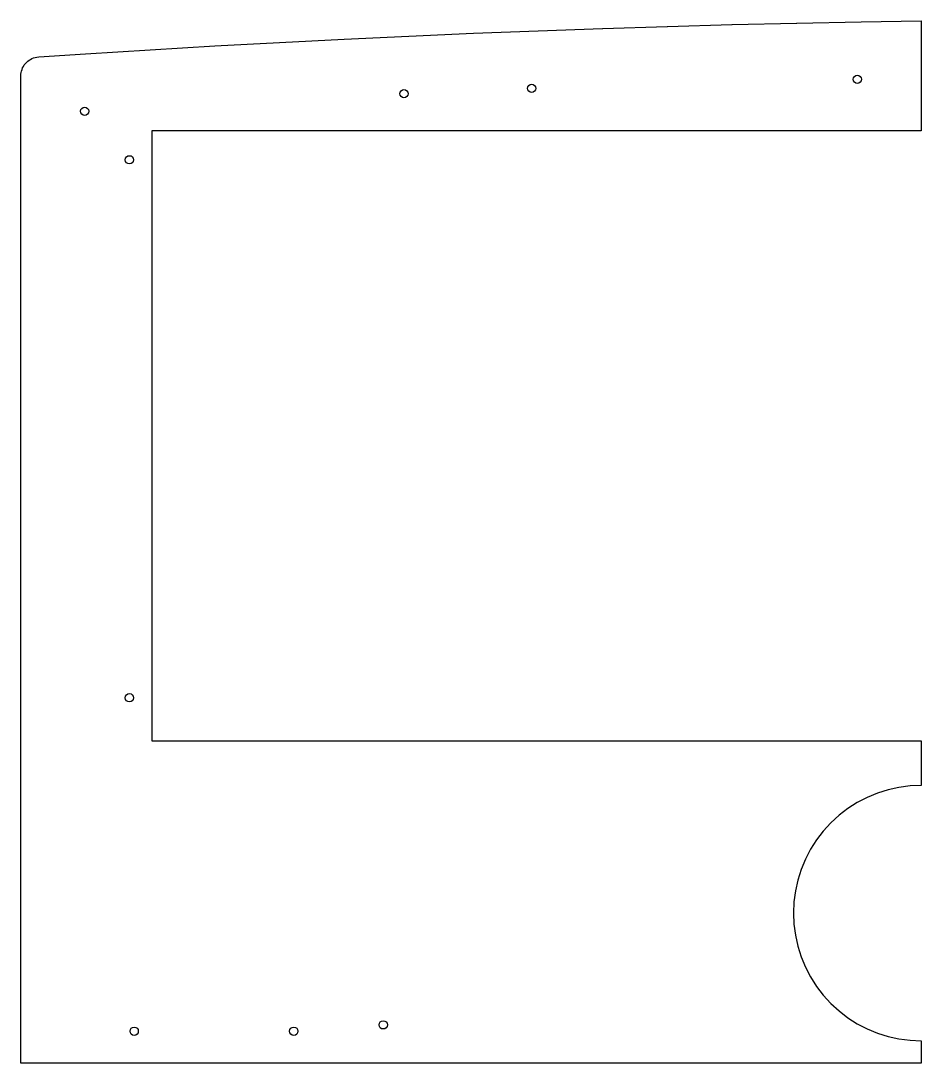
# Model space of a CAD drawing. Header units: millimetres. Extents: x 0 to 282, y 0 to 326.
import ezdxf

# ---------------------------------------------------------------- set-up
doc = ezdxf.new("R2010")
doc.units = ezdxf.units.MM
doc.layers.add('BACK_PILOTS', color=6, linetype='CONTINUOUS')
doc.layers.add('OUTLINE', color=7, linetype='CONTINUOUS')

msp = doc.modelspace()

# ---------------------------------------------------------------- linework, layer by layer
at = {"layer": 'BACK_PILOTS'}
for centre in [(262, 308.164), (120, 303.665), (160, 305.327), (20, 298.158), (34, 282.95), (34, 114.45), (113.5, 12), (35.5, 10), (85.5, 10)]:
    msp.add_circle(centre, 1.3, dxfattribs=at)
at = {"layer": 'OUTLINE'}
msp.add_lwpolyline([(0, 309.212), (0.023, 309.735), (0.091, 310.254), (0.204, 310.765), (0.362, 311.264), (0.562, 311.747), (0.804, 312.212), (1.085, 312.653), (1.404, 313.068), (1.757, 313.454), (2.143, 313.808), (2.559, 314.127), (3, 314.408), (3.464, 314.649), (3.948, 314.85), (4.447, 315.007), (4.958, 315.12), (5.601, 315.198), (20.238, 316.174), (20.261, 316.175), (40.488, 317.444), (40.512, 317.445), (60.738, 318.635), (60.762, 318.636), (80.989, 319.747), (81.012, 319.748), (101.239, 320.779), (101.262, 320.78), (121.489, 321.732), (121.513, 321.733), (141.735, 322.606), (141.759, 322.607), (161.989, 323.401), (162.013, 323.402), (182.2393, 324.117), (182.2628, 324.117), (202.4893, 324.753), (202.5127, 324.754), (222.7354, 325.31), (222.7589, 325.311), (242.9894, 325.788), (243.0128, 325.788), (263.2392, 326.187), (263.2627, 326.187), (282, 326.482), (282, 292), (41, 292), (41, 101), (282, 101), (282, 87), (278.5138, 86.8478), (275.0542, 86.3923), (271.6471, 85.637), (268.3192, 84.5877), (265.0952, 83.2523), (262.0001, 81.6411), (259.057, 79.7661), (256.2885, 77.6418), (253.7157, 75.2843), (251.3582, 72.7115), (249.2339, 69.943), (247.3589, 66.9999), (245.7477, 63.9048), (244.4123, 60.6808), (243.363, 57.3529), (242.6077, 53.9458), (242.1522, 50.4863), (242, 47), (242.1522, 43.5137), (242.6077, 40.0542), (243.363, 36.6471), (244.4123, 33.3192), (245.7477, 30.0952), (247.3589, 27.0001), (249.2339, 24.057), (251.3582, 21.2885), (253.7157, 18.7157), (256.2885, 16.3582), (259.057, 14.2339), (262.0001, 12.3589), (265.0952, 10.7477), (268.3192, 9.4123), (271.6471, 8.363), (275.0542, 7.6077), (278.5138, 7.1522), (282, 7), (282, 0), (0, 0)], close=True, dxfattribs=at)

doc.saveas('drawing.dxf')
